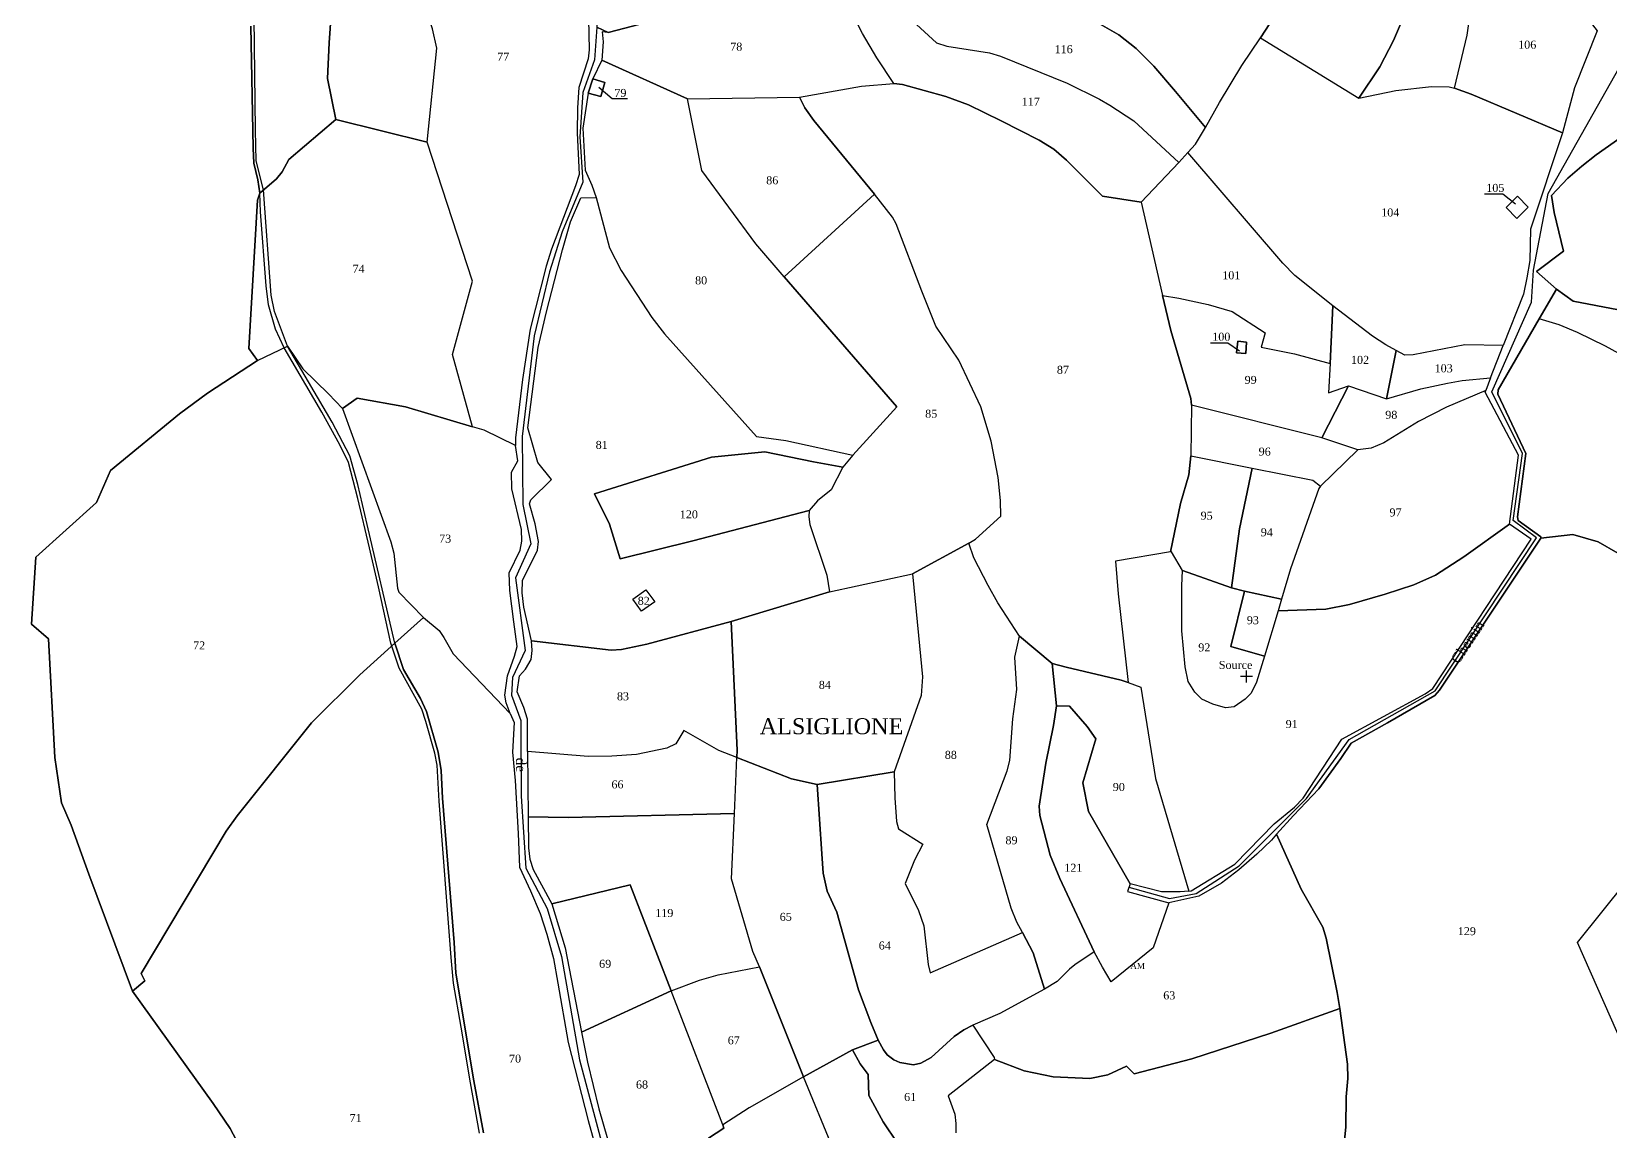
# Model space of a CAD drawing. Extents: x 1207496 to 1208273, y 6152107 to 6153235.
# Drawn here: x 1207537.8 to 1207932.4, y 6152380.4 to 6152655.5 of the extents above; entities that cross this region are included whole.
import ezdxf

# ---------------------------------------------------------------- set-up
doc = ezdxf.new("R2010")
doc.units = 0
doc.linetypes.add('CONTINU', pattern=[0])
doc.layers.get('0').update_dxf_attribs({"linetype": 'CONTINU'})
for name, color, linetype in [('1LIEUDIT', 7, 'CONTINU'), ('1PARCELLE', 7, 'CONTINU'), ('1SECTION', 7, 'CONTINU'), ('1SUBDSECT', 7, 'CONTINU'), ('1TROUPARCELLE', 7, 'CONTINU'), ('1ZONCOMM', 7, 'CONTINU'), ('3BATIDUR', 7, 'CONTINU'), ('3CALVAIRE', 7, 'CONTINU'), ('3CALVAIRETEX', 7, 'CONTINU'), ('3CHEMIN', 7, 'CONTINU'), ('3FLECHEPAR', 7, 'CONTINU'), ('3LIEUDITTEX', 7, 'CONTINU'), ('3PARCELLETEX', 7, 'CONTINU'), ('3ZONCOMMTEX', 7, 'CONTINU')]:
    doc.layers.add(name, color=color, linetype=linetype)
doc.styles.get("Standard").update_dxf_attribs({"font": 'Times New Roman'})

# ---------------------------------------------------------------- blocks, each defined once
blk = doc.blocks.new('DETATOPO')
for points in [[(-1.5, 0), (1.5, 0)], [(0, -1.5), (0, 1.5)]]:
    blk.add_lwpolyline(points)

msp = doc.modelspace()

# ---------------------------------------------------------------- linework, layer by layer
at = {"layer": '1LIEUDIT'}
for points in [[(1207695.97, 6152658.96), (1207681.93, 6152655.31), (1207679.02, 6152656.58)], [(1207592.6, 6152656.9), (1207593.13, 6152626.32), (1207593.33, 6152622.57), (1207594.35, 6152618.41), (1207594.78, 6152615.12), (1207594.23, 6152613.36), (1207592.07, 6152576.23), (1207594.19, 6152573.27), (1207581.75, 6152565.09), (1207574.72, 6152559.9), (1207557.49, 6152545.74), (1207554.01, 6152537.71), (1207538.8, 6152524.01), (1207537.75, 6152507.31), (1207542, 6152503.64), (1207543.58, 6152473.98), (1207545.21, 6152462.58), (1207547.65, 6152457.03), (1207552.1, 6152444.8), (1207562.96, 6152415.47), (1207583.14, 6152387.39), (1207587.41, 6152381.19), (1207598.78, 6152359.63)], [(1207937.07, 6152630.45), (1207928.92, 6152624.66), (1207925.27, 6152621.81), (1207921.79, 6152618.81), (1207917.74, 6152614.48), (1207918.41, 6152610.26), (1207920.73, 6152600.59), (1207914, 6152595.51), (1207918.97, 6152591.09), (1207914.6, 6152583.63), (1207904.41, 6152565.93), (1207904.29, 6152564.86), (1207911.32, 6152549.97), (1207909.19, 6152534.1), (1207909.42, 6152533.25), (1207915.02, 6152529.11), (1207915.08, 6152528.78), (1207901.04, 6152507.76), (1207889.71, 6152490.79), (1207888.52, 6152489.46), (1207876.68, 6152482.6), (1207867.66, 6152477.57), (1207865.06, 6152473.67), (1207859.52, 6152466.09), (1207853.25, 6152459.45), (1207848.94, 6152454.74), (1207855.14, 6152441.04), (1207860.53, 6152431.47), (1207861.36, 6152428.75), (1207864.12, 6152415.15), (1207864.8, 6152411.13), (1207866.68, 6152397.23), (1207866.82, 6152393.66), (1207866.39, 6152389.11), (1207866.27, 6152381.45), (1207865.82, 6152376.68)], [(1207865.82, 6152376.68), (1207866.27, 6152381.45), (1207866.39, 6152389.11), (1207866.82, 6152393.66), (1207866.68, 6152397.23), (1207864.8, 6152411.13), (1207864.12, 6152415.15), (1207861.36, 6152428.75), (1207860.53, 6152431.47), (1207855.14, 6152441.04), (1207848.94, 6152454.74), (1207853.25, 6152459.45), (1207859.52, 6152466.09), (1207865.06, 6152473.67), (1207867.66, 6152477.57), (1207876.68, 6152482.6), (1207888.52, 6152489.46), (1207889.71, 6152490.79), (1207901.04, 6152507.76), (1207915.08, 6152528.78), (1207915.02, 6152529.11), (1207909.42, 6152533.25), (1207909.19, 6152534.1), (1207911.32, 6152549.97), (1207904.29, 6152564.86), (1207904.41, 6152565.93), (1207914.6, 6152583.63), (1207918.97, 6152591.09), (1207914, 6152595.51), (1207920.73, 6152600.59), (1207918.41, 6152610.26), (1207917.74, 6152614.48), (1207921.79, 6152618.81), (1207925.27, 6152621.81), (1207928.92, 6152624.66), (1207937.07, 6152630.45)]]:
    msp.add_lwpolyline(points, dxfattribs=at)
at = {"layer": '1PARCELLE'}
for points in [[(1207613.79, 6152633.51), (1207636.63, 6152627.81), (1207639.06, 6152651.38), (1207638, 6152656.2), (1207634.92, 6152665.62), (1207631.67, 6152676.84), (1207630.88, 6152693.63), (1207629.63, 6152697.54), (1207628.83, 6152699.21), (1207626.7, 6152702.55), (1207625.18, 6152703.81), (1207618.78, 6152707.4), (1207614.15, 6152708.44), (1207615.02, 6152693.34), (1207615.2, 6152686.15), (1207613.3, 6152669.53), (1207612.12, 6152652.69), (1207611.74, 6152643.8), (1207613.79, 6152633.51)], [(1207849.34, 6152682.08), (1207858.84, 6152676.57), (1207848.46, 6152658.83), (1207847.33, 6152657.49), (1207845, 6152653.97), (1207869.59, 6152638.86), (1207874.83, 6152646.66), (1207878.24, 6152653.27), (1207882.78, 6152664.06), (1207886.28, 6152673.13), (1207887.71, 6152677.38), (1207887.89, 6152682.54), (1207887.03, 6152686.75), (1207885.65, 6152690.3), (1207883.38, 6152694.09), (1207880.19, 6152697.57), (1207876.72, 6152699.74), (1207874.15, 6152700.27), (1207867.46, 6152700.31), (1207859.96, 6152691.53), (1207849.34, 6152682.08)], [(1207847.33, 6152657.49), (1207845.3, 6152659.25), (1207840.34, 6152662.37), (1207835.5, 6152673.55), (1207833.52, 6152676.21), (1207825.17, 6152680.8), (1207814.32, 6152688.68), (1207813.14, 6152689.17), (1207805.14, 6152673.48), (1207799.21, 6152675.67), (1207792.69, 6152662.71), (1207804.85, 6152657.35), (1207809.55, 6152654.73), (1207813.85, 6152651.28), (1207818.32, 6152646.89), (1207823.73, 6152640.51), (1207831.21, 6152631.55), (1207834.72, 6152637.8), (1207840.34, 6152647.05), (1207845, 6152653.97), (1207847.33, 6152657.49)], [(1207680.34, 6152648.38), (1207701.76, 6152638.71), (1207729.73, 6152639.12), (1207745.25, 6152641.89), (1207753.31, 6152642.49), (1207749.03, 6152648.94), (1207745.45, 6152655.03), (1207741.82, 6152662.23), (1207737.54, 6152671.75), (1207726.29, 6152669.17), (1207717.91, 6152664.65), (1207695.97, 6152658.96), (1207681.93, 6152655.31), (1207680.42, 6152655.41), (1207680.66, 6152652.9), (1207680.34, 6152648.38)], [(1207920.5, 6152630.18), (1207897.67, 6152639.88), (1207893.45, 6152641.33), (1207896.62, 6152654.62), (1207898.38, 6152667.13), (1207916.69, 6152674.2), (1207918.81, 6152669.05), (1207929.12, 6152655.71), (1207923.48, 6152641.45), (1207920.5, 6152630.18)], [(1207878.92, 6152575.71), (1207876.34, 6152577.17), (1207872.99, 6152579.33), (1207863.08, 6152586.95), (1207853.54, 6152594.46), (1207850.56, 6152597.6), (1207826.82, 6152625.28), (1207828.74, 6152627.35), (1207831.21, 6152631.55), (1207834.72, 6152637.8), (1207840.34, 6152647.05), (1207845, 6152653.97), (1207869.59, 6152638.86), (1207878.79, 6152640.76), (1207887.74, 6152641.76), (1207892.16, 6152641.67), (1207893.45, 6152641.33), (1207897.67, 6152639.88), (1207920.5, 6152630.18), (1207912.45, 6152606.11), (1207912.28, 6152598.26), (1207911.56, 6152593.9), (1207910.7, 6152589.83), (1207905.67, 6152576.98), (1207896.02, 6152577.13), (1207883.11, 6152574.63), (1207881.03, 6152574.58), (1207878.92, 6152575.71)], [(1207678.1, 6152643.65), (1207681.08, 6152642.78), (1207680.07, 6152639.31), (1207676.93, 6152640.1), (1207675.59, 6152631.31), (1207676.14, 6152620.88), (1207677.81, 6152617.11), (1207678.89, 6152614.03), (1207682.2, 6152601.46), (1207685.14, 6152595.79), (1207692.81, 6152583.97), (1207695.99, 6152579.94), (1207718.98, 6152554.26), (1207726.29, 6152553.23), (1207743.04, 6152549.54), (1207754.09, 6152561.64), (1207725.89, 6152594.2), (1207718.82, 6152602.39), (1207705.31, 6152620.79), (1207701.76, 6152638.71), (1207680.34, 6152648.38), (1207678.1, 6152643.65)], [(1207678.1, 6152643.65), (1207681.08, 6152642.78), (1207680.07, 6152639.31), (1207676.93, 6152640.1), (1207678.1, 6152643.65)], [(1207725.89, 6152594.2), (1207718.82, 6152602.39), (1207705.31, 6152620.79), (1207701.76, 6152638.71), (1207729.73, 6152639.12), (1207731.07, 6152636.47), (1207733.33, 6152633.25), (1207748.48, 6152614.8), (1207725.89, 6152594.2)], [(1207822.5, 6152525.35), (1207808.73, 6152523.09), (1207809.37, 6152514.9), (1207811.9, 6152492.7), (1207810.13, 6152493.28), (1207796.37, 6152496.58), (1207792.91, 6152497.47), (1207784.69, 6152504.32), (1207779.33, 6152512.67), (1207776.87, 6152516.99), (1207773.32, 6152523.89), (1207772.03, 6152527.56), (1207773.73, 6152528.59), (1207780.09, 6152534.3), (1207779.96, 6152538.23), (1207779.43, 6152543.96), (1207777.61, 6152553.04), (1207775.02, 6152561.68), (1207769.55, 6152573.33), (1207763.83, 6152581.84), (1207760.31, 6152590.58), (1207753.93, 6152607.4), (1207752.97, 6152609.1), (1207748.48, 6152614.8), (1207733.33, 6152633.25), (1207731.07, 6152636.47), (1207729.73, 6152639.12), (1207745.25, 6152641.89), (1207753.31, 6152642.49), (1207755.44, 6152642.23), (1207766.33, 6152639.29), (1207771.98, 6152637.19), (1207780.16, 6152633.21), (1207789.6, 6152628.36), (1207793.27, 6152626.09), (1207796.47, 6152623.32), (1207805.47, 6152614.33), (1207815.15, 6152612.81), (1207820.51, 6152589.51), (1207822.55, 6152580.77), (1207827.55, 6152563.7), (1207827.71, 6152562.03), (1207827.53, 6152549.39), (1207827.08, 6152544.68), (1207824.95, 6152537.48), (1207822.5, 6152525.35)], [(1207615.52, 6152561.2), (1207619.13, 6152563.78), (1207631.19, 6152561.68), (1207648.01, 6152556.67), (1207642.97, 6152574.72), (1207648, 6152593.05), (1207636.63, 6152627.81), (1207613.79, 6152633.51), (1207602.07, 6152623.47), (1207600.42, 6152620.4), (1207598.96, 6152618.71), (1207594.78, 6152615.12), (1207594.23, 6152613.36), (1207592.07, 6152576.23), (1207594.19, 6152573.27), (1207601.76, 6152576.8), (1207605.55, 6152571.17), (1207612.02, 6152564.87), (1207615.52, 6152561.2)], [(1207863.08, 6152586.95), (1207853.54, 6152594.46), (1207850.56, 6152597.6), (1207826.82, 6152625.28), (1207824.52, 6152622.77), (1207815.15, 6152612.81), (1207820.51, 6152589.51), (1207824.56, 6152588.81), (1207831.85, 6152587.27), (1207837.91, 6152585.46), (1207846.18, 6152580.12), (1207845.12, 6152576.59), (1207853.44, 6152574.87), (1207862.4, 6152572.49), (1207863.08, 6152586.95)], [(1207662.69, 6152503.14), (1207660.79, 6152511.58), (1207660.42, 6152515.15), (1207660.51, 6152518.18), (1207664.22, 6152525.84), (1207664.44, 6152528), (1207663.67, 6152532.36), (1207662.22, 6152537.4), (1207662.53, 6152538.35), (1207667.74, 6152543.49), (1207664.31, 6152547.72), (1207661.85, 6152556.4), (1207664.39, 6152576.47), (1207666.44, 6152585.44), (1207670.48, 6152600.9), (1207672.48, 6152607.95), (1207675.07, 6152613.92), (1207678.89, 6152614.03), (1207682.2, 6152601.46), (1207685.14, 6152595.79), (1207692.81, 6152583.97), (1207695.99, 6152579.94), (1207718.98, 6152554.26), (1207726.29, 6152553.23), (1207743.04, 6152549.54), (1207740.55, 6152546.52), (1207733.22, 6152547.87), (1207721.04, 6152550.42), (1207707.71, 6152549.08), (1207678.45, 6152539.88), (1207682.23, 6152532.28), (1207684.87, 6152523.62), (1207703.09, 6152528.15), (1207732.17, 6152535.7), (1207732.04, 6152534.1), (1207732.33, 6152532.19), (1207736.58, 6152519.53), (1207737.2, 6152515.35), (1207712.65, 6152507.97), (1207691.55, 6152502.3), (1207685.22, 6152500.93), (1207682.61, 6152500.75), (1207662.69, 6152503.14)], [(1207725.89, 6152594.2), (1207754.09, 6152561.64), (1207743.04, 6152549.54), (1207740.55, 6152546.52), (1207737.61, 6152540.9), (1207734.24, 6152538.15), (1207732.17, 6152535.7), (1207732.04, 6152534.1), (1207732.33, 6152532.19), (1207736.58, 6152519.53), (1207737.2, 6152515.35), (1207757.98, 6152519.9), (1207772.03, 6152527.56), (1207773.73, 6152528.59), (1207780.09, 6152534.3), (1207779.96, 6152538.23), (1207779.43, 6152543.96), (1207777.61, 6152553.04), (1207775.02, 6152561.68), (1207769.55, 6152573.33), (1207763.83, 6152581.84), (1207760.31, 6152590.58), (1207753.93, 6152607.4), (1207752.97, 6152609.1), (1207748.48, 6152614.8), (1207725.89, 6152594.2)], [(1207909.08, 6152608.79), (1207906.42, 6152611.47), (1207909.19, 6152614.33), (1207911.85, 6152611.56), (1207909.08, 6152608.79)], [(1207827.71, 6152562.03), (1207827.55, 6152563.7), (1207822.55, 6152580.77), (1207820.51, 6152589.51), (1207824.56, 6152588.81), (1207831.85, 6152587.27), (1207837.91, 6152585.46), (1207846.18, 6152580.12), (1207845.12, 6152576.59), (1207853.44, 6152574.87), (1207862.4, 6152572.49), (1207861.98, 6152565.19), (1207866.97, 6152566.88), (1207860.29, 6152553.88), (1207827.71, 6152562.03)], [(1207975.15, 6152559.88), (1207975.15, 6152558.17), (1207976.03, 6152547.83), (1207957.69, 6152561.08), (1207940.34, 6152571.79), (1207931.21, 6152576.8), (1207924.23, 6152580.21), (1207919.64, 6152582.12), (1207914.6, 6152583.63), (1207918.97, 6152591.09), (1207923.12, 6152588.04), (1207934.46, 6152585.87), (1207937.8, 6152584.83), (1207943.59, 6152582.22), (1207946.45, 6152580.7), (1207951.54, 6152577.59), (1207956.88, 6152573.93), (1207966.9, 6152566.5), (1207975.15, 6152559.88)], [(1207878.92, 6152575.71), (1207876.34, 6152577.17), (1207872.99, 6152579.33), (1207863.08, 6152586.95), (1207862.4, 6152572.49), (1207861.98, 6152565.19), (1207866.97, 6152566.88), (1207876.5, 6152563.67), (1207878.92, 6152575.71)], [(1207615.52, 6152561.2), (1207627.57, 6152527.9), (1207628.34, 6152525.05), (1207629.21, 6152516.3), (1207629.6, 6152515.27), (1207635.69, 6152508.95), (1207628.54, 6152502.55), (1207619.84, 6152494.64), (1207607.69, 6152482.59), (1207589.12, 6152459.34), (1207586.43, 6152455.53), (1207565.11, 6152419.96), (1207566.06, 6152418.05), (1207562.96, 6152415.47), (1207552.1, 6152444.8), (1207547.65, 6152457.03), (1207545.21, 6152462.58), (1207543.58, 6152473.98), (1207542, 6152503.64), (1207537.75, 6152507.31), (1207538.8, 6152524.01), (1207554.01, 6152537.71), (1207557.49, 6152545.74), (1207574.72, 6152559.9), (1207581.75, 6152565.09), (1207594.19, 6152573.27), (1207601.76, 6152576.8), (1207605.55, 6152571.17), (1207612.02, 6152564.87), (1207615.52, 6152561.2)], [(1207838.98, 6152575.17), (1207839.28, 6152578.04), (1207841.51, 6152577.82), (1207841.3, 6152574.98), (1207838.98, 6152575.17)], [(1207905.67, 6152576.98), (1207896.02, 6152577.13), (1207883.11, 6152574.63), (1207881.03, 6152574.58), (1207878.92, 6152575.71), (1207876.5, 6152563.67), (1207885.08, 6152566.12), (1207891.73, 6152567.6), (1207895.41, 6152568.25), (1207902.51, 6152568.93), (1207905.67, 6152576.98)], [(1207860.29, 6152553.88), (1207866.97, 6152566.88), (1207876.5, 6152563.67), (1207885.08, 6152566.12), (1207891.73, 6152567.6), (1207895.41, 6152568.25), (1207902.51, 6152568.93), (1207901.27, 6152565.72), (1207891.44, 6152561.59), (1207884.47, 6152558), (1207875.82, 6152552.61), (1207872.6, 6152551.34), (1207869.29, 6152550.91), (1207860.29, 6152553.88)], [(1207849.35, 6152510.63), (1207861.3, 6152511.06), (1207867.18, 6152512.18), (1207876.17, 6152514.8), (1207883.33, 6152517.15), (1207888.7, 6152519.55), (1207895.82, 6152524.12), (1207907.26, 6152532.34), (1207909.47, 6152549.59), (1207901.13, 6152565.35), (1207901.27, 6152565.72), (1207891.44, 6152561.59), (1207884.47, 6152558), (1207875.82, 6152552.61), (1207872.6, 6152551.34), (1207869.29, 6152550.91), (1207859.97, 6152541.78), (1207859.52, 6152541.21), (1207852.47, 6152521.13), (1207850.26, 6152513.54), (1207849.35, 6152510.63)], [(1207615.52, 6152561.2), (1207627.57, 6152527.9), (1207628.34, 6152525.05), (1207629.21, 6152516.3), (1207629.6, 6152515.27), (1207635.69, 6152508.95), (1207639.64, 6152505.68), (1207640.82, 6152503.93), (1207643.17, 6152499.85), (1207657.41, 6152484.98), (1207656.4, 6152487.64), (1207656.09, 6152489.55), (1207656.76, 6152494.39), (1207658.51, 6152499.32), (1207659.14, 6152501.69), (1207658.33, 6152507.86), (1207657.3, 6152515.75), (1207657.18, 6152520.14), (1207659.86, 6152525.77), (1207660.28, 6152528.06), (1207660.26, 6152530.93), (1207657.82, 6152541.17), (1207657.75, 6152545.3), (1207659.29, 6152548.16), (1207658.69, 6152551.94), (1207650.93, 6152555.8), (1207648.01, 6152556.67), (1207631.19, 6152561.68), (1207619.13, 6152563.78), (1207615.52, 6152561.2)], [(1207860.29, 6152553.88), (1207827.71, 6152562.03), (1207827.53, 6152549.39), (1207842.93, 6152546.29), (1207858.05, 6152543.28), (1207859.97, 6152541.78), (1207869.29, 6152550.91), (1207860.29, 6152553.88)], [(1207732.17, 6152535.7), (1207703.09, 6152528.15), (1207684.87, 6152523.62), (1207682.23, 6152532.28), (1207678.45, 6152539.88), (1207707.71, 6152549.08), (1207721.04, 6152550.42), (1207733.22, 6152547.87), (1207740.55, 6152546.52), (1207737.61, 6152540.9), (1207734.24, 6152538.15), (1207732.17, 6152535.7)], [(1207825.51, 6152520.74), (1207822.74, 6152525.38), (1207822.5, 6152525.35), (1207824.95, 6152537.48), (1207827.08, 6152544.68), (1207827.53, 6152549.39), (1207842.93, 6152546.29), (1207839.71, 6152531.12), (1207837.72, 6152516.35), (1207825.51, 6152520.74)], [(1207859.97, 6152541.78), (1207859.52, 6152541.21), (1207852.47, 6152521.13), (1207850.26, 6152513.54), (1207841, 6152515.51), (1207837.72, 6152516.35), (1207839.71, 6152531.12), (1207842.93, 6152546.29), (1207858.05, 6152543.28), (1207859.97, 6152541.78)], [(1207849.35, 6152510.63), (1207845.99, 6152499.25), (1207843.98, 6152492.76), (1207842.64, 6152490.05), (1207841.15, 6152488.55), (1207838.43, 6152486.59), (1207836.26, 6152486.38), (1207833.02, 6152487.31), (1207830.29, 6152488.52), (1207828.57, 6152490.25), (1207826.91, 6152492.99), (1207826.15, 6152496.64), (1207825.31, 6152505.63), (1207825.27, 6152516.87), (1207825.51, 6152520.74), (1207822.74, 6152525.38), (1207822.5, 6152525.35), (1207808.73, 6152523.09), (1207809.37, 6152514.9), (1207811.9, 6152492.7), (1207815.04, 6152491.5), (1207818.73, 6152468.71), (1207827.08, 6152440.48), (1207827.61, 6152440.61), (1207838.55, 6152447.27), (1207848.37, 6152457.32), (1207853.51, 6152461.56), (1207855.67, 6152463.8), (1207865.31, 6152478.52), (1207886.1, 6152489.89), (1207888.05, 6152491.2), (1207912.67, 6152528.58), (1207907.26, 6152532.34), (1207895.82, 6152524.12), (1207888.7, 6152519.55), (1207883.33, 6152517.15), (1207876.17, 6152514.8), (1207867.18, 6152512.18), (1207861.3, 6152511.06), (1207849.35, 6152510.63)], [(1207784.69, 6152504.32), (1207779.33, 6152512.67), (1207776.87, 6152516.99), (1207773.32, 6152523.89), (1207772.03, 6152527.56), (1207757.98, 6152519.9), (1207759.48, 6152504.49), (1207760.46, 6152494.09), (1207760.17, 6152489.47), (1207753.36, 6152470.39), (1207753.58, 6152463.88), (1207753.98, 6152457.96), (1207754.47, 6152456.1), (1207760.53, 6152452.28), (1207758.48, 6152448.25), (1207756.13, 6152442.4), (1207759.44, 6152435.64), (1207760.79, 6152431.81), (1207761.85, 6152422.18), (1207762.4, 6152420.07), (1207785.45, 6152430.14), (1207784.08, 6152432.77), (1207782.65, 6152436.28), (1207776.55, 6152457.18), (1207781.63, 6152470.58), (1207782.29, 6152473.23), (1207783.05, 6152483.59), (1207784.04, 6152490.93), (1207783.53, 6152499.07), (1207784.69, 6152504.32)], [(1207845.99, 6152499.25), (1207843.98, 6152492.76), (1207842.64, 6152490.05), (1207841.15, 6152488.55), (1207838.43, 6152486.59), (1207836.26, 6152486.38), (1207833.02, 6152487.31), (1207830.29, 6152488.52), (1207828.57, 6152490.25), (1207826.91, 6152492.99), (1207826.15, 6152496.64), (1207825.31, 6152505.63), (1207825.27, 6152516.87), (1207825.51, 6152520.74), (1207837.72, 6152516.35), (1207841, 6152515.51), (1207837.58, 6152501.7), (1207845.99, 6152499.25)], [(1207712.65, 6152507.97), (1207737.2, 6152515.35), (1207757.98, 6152519.9), (1207759.48, 6152504.49), (1207760.46, 6152494.09), (1207760.17, 6152489.47), (1207753.36, 6152470.39), (1207734.14, 6152467.17), (1207727.73, 6152468.62), (1207714.08, 6152473.92), (1207714.15, 6152475.76), (1207712.65, 6152507.97)], [(1207690.24, 6152510.55), (1207688.02, 6152513.52), (1207691.3, 6152515.9), (1207693.55, 6152512.87), (1207690.24, 6152510.55)], [(1207849.35, 6152510.63), (1207845.99, 6152499.25), (1207837.58, 6152501.7), (1207841, 6152515.51), (1207850.26, 6152513.54), (1207849.35, 6152510.63)], [(1207662.69, 6152503.14), (1207682.61, 6152500.75), (1207685.22, 6152500.93), (1207691.55, 6152502.3), (1207712.65, 6152507.97), (1207714.15, 6152475.76), (1207714.08, 6152473.92), (1207709.52, 6152475.7), (1207700.84, 6152480.67), (1207698.8, 6152477.4), (1207696.59, 6152476.31), (1207688.94, 6152474.73), (1207682.82, 6152474.25), (1207676.93, 6152474.17), (1207661.7, 6152475.48), (1207661.74, 6152483.56), (1207660.83, 6152486.42), (1207659.14, 6152490.41), (1207659.74, 6152494.4), (1207661.19, 6152496.05), (1207662.62, 6152498.43), (1207662.88, 6152500.71), (1207662.69, 6152503.14)], [(1207803.43, 6152425.31), (1207798.56, 6152422.07), (1207797.21, 6152421.02), (1207794.17, 6152417.95), (1207790.98, 6152415.98), (1207788.1, 6152425.1), (1207785.45, 6152430.14), (1207784.08, 6152432.77), (1207782.65, 6152436.28), (1207776.55, 6152457.18), (1207781.63, 6152470.58), (1207782.29, 6152473.23), (1207783.05, 6152483.59), (1207784.04, 6152490.93), (1207783.53, 6152499.07), (1207784.69, 6152504.32), (1207792.91, 6152497.47), (1207793.96, 6152486.9), (1207793.26, 6152481.91), (1207791.3, 6152472.51), (1207789.67, 6152461.78), (1207789.81, 6152459.46), (1207792.36, 6152449.52), (1207794.81, 6152443.69), (1207803.43, 6152425.31)], [(1207811.9, 6152492.7), (1207815.04, 6152491.5), (1207818.73, 6152468.71), (1207827.08, 6152440.48), (1207824.93, 6152440.32), (1207820.26, 6152440.33), (1207812.36, 6152442.39), (1207801.99, 6152460.48), (1207800.56, 6152467.59), (1207803.81, 6152478.58), (1207801.67, 6152481.71), (1207797.19, 6152486.81), (1207793.96, 6152486.9), (1207792.91, 6152497.47), (1207796.37, 6152496.58), (1207810.13, 6152493.28), (1207811.9, 6152492.7)], [(1207822.06, 6152437.57), (1207818.15, 6152426.36), (1207807.65, 6152417.85), (1207805.45, 6152421.47), (1207803.43, 6152425.31), (1207794.81, 6152443.69), (1207792.36, 6152449.52), (1207789.81, 6152459.46), (1207789.67, 6152461.78), (1207791.3, 6152472.51), (1207793.26, 6152481.91), (1207793.96, 6152486.9), (1207797.19, 6152486.81), (1207801.67, 6152481.71), (1207803.81, 6152478.58), (1207800.56, 6152467.59), (1207801.99, 6152460.48), (1207812.36, 6152442.39), (1207811.71, 6152440.46), (1207822.06, 6152437.57)], [(1207989.23, 6152392.52), (1207970.09, 6152377.78), (1207952.48, 6152363.73), (1207924.21, 6152427.65), (1207972.53, 6152487.94), (1207974.3, 6152473.86), (1207976, 6152462.99), (1207979.2, 6152447.29), (1207989.23, 6152392.52)], [(1207714.08, 6152473.92), (1207709.52, 6152475.7), (1207700.84, 6152480.67), (1207698.8, 6152477.4), (1207696.59, 6152476.31), (1207688.94, 6152474.73), (1207682.82, 6152474.25), (1207676.93, 6152474.17), (1207661.7, 6152475.48), (1207661.9, 6152459.08), (1207671.89, 6152458.93), (1207713.46, 6152459.96), (1207714.08, 6152473.92)], [(1207714.08, 6152473.92), (1207727.73, 6152468.62), (1207734.14, 6152467.17), (1207735.27, 6152449.84), (1207735.65, 6152445.01), (1207736.61, 6152440.53), (1207739.04, 6152435.29), (1207744.51, 6152415.87), (1207747.52, 6152407.68), (1207749.36, 6152403.23), (1207742.98, 6152400.87), (1207730.76, 6152394.04), (1207719.76, 6152421.63), (1207718.1, 6152425.46), (1207712.74, 6152443.58), (1207713.46, 6152459.96), (1207714.08, 6152473.92)], [(1207790.98, 6152415.98), (1207779.84, 6152409.94), (1207773.08, 6152406.98), (1207770.8, 6152405.87), (1207768.43, 6152404.16), (1207762.64, 6152398.9), (1207760.04, 6152397.53), (1207758.2, 6152397.12), (1207754.78, 6152397.66), (1207753.29, 6152398.3), (1207751.64, 6152399.54), (1207750.69, 6152400.79), (1207749.36, 6152403.23), (1207747.52, 6152407.68), (1207744.51, 6152415.87), (1207739.04, 6152435.29), (1207736.61, 6152440.53), (1207735.65, 6152445.01), (1207735.27, 6152449.84), (1207734.14, 6152467.17), (1207753.36, 6152470.39), (1207753.58, 6152463.88), (1207753.98, 6152457.96), (1207754.47, 6152456.1), (1207760.53, 6152452.28), (1207758.48, 6152448.25), (1207756.13, 6152442.4), (1207759.44, 6152435.64), (1207760.79, 6152431.81), (1207761.85, 6152422.18), (1207762.4, 6152420.07), (1207785.45, 6152430.14), (1207788.1, 6152425.1), (1207790.98, 6152415.98)], [(1207713.46, 6152459.96), (1207671.89, 6152458.93), (1207661.9, 6152459.08), (1207661.96, 6152451.37), (1207662.33, 6152448.55), (1207663.15, 6152445.95), (1207667.77, 6152437.32), (1207687.39, 6152442.07), (1207697.61, 6152415.56), (1207704.71, 6152418.25), (1207709.39, 6152419.57), (1207719.76, 6152421.63), (1207718.1, 6152425.46), (1207712.74, 6152443.58), (1207713.46, 6152459.96)], [(1207848.94, 6152454.74), (1207847.7, 6152453.25), (1207844.05, 6152449.76), (1207839.58, 6152445.83), (1207835.24, 6152442.5), (1207829.52, 6152439.24), (1207822.06, 6152437.57), (1207818.15, 6152426.36), (1207807.65, 6152417.85), (1207805.45, 6152421.47), (1207803.43, 6152425.31), (1207798.56, 6152422.07), (1207797.21, 6152421.02), (1207794.17, 6152417.95), (1207790.98, 6152415.98), (1207779.84, 6152409.94), (1207773.08, 6152406.98), (1207778.43, 6152398.93), (1207778.48, 6152398.44), (1207785.89, 6152395.58), (1207793.14, 6152394.04), (1207802.32, 6152393.66), (1207806.81, 6152394.54), (1207811.45, 6152396.72), (1207813.41, 6152394.79), (1207827.83, 6152398.58), (1207847.58, 6152404.98), (1207864.8, 6152411.13), (1207864.12, 6152415.15), (1207861.36, 6152428.75), (1207860.53, 6152431.47), (1207855.14, 6152441.04), (1207848.94, 6152454.74)], [(1207697.61, 6152415.56), (1207687.39, 6152442.07), (1207667.77, 6152437.32), (1207671.17, 6152426.38), (1207675.19, 6152405.29), (1207697.61, 6152415.56)], [(1207730.76, 6152394.04), (1207717.14, 6152386.31), (1207710.52, 6152382.07), (1207697.61, 6152415.56), (1207704.71, 6152418.25), (1207709.39, 6152419.57), (1207719.76, 6152421.63), (1207730.76, 6152394.04)], [(1207710.52, 6152382.07), (1207697.61, 6152415.56), (1207675.19, 6152405.29), (1207676.71, 6152397.71), (1207679.55, 6152386.11), (1207685.15, 6152366.73), (1207691.28, 6152368.76), (1207690.96, 6152369.79), (1207706.96, 6152378.77), (1207710.82, 6152381.24), (1207710.52, 6152382.07)], [(1207730.76, 6152394.04), (1207742.98, 6152400.87), (1207744.92, 6152397.3), (1207746.86, 6152394.7), (1207747.05, 6152389.38), (1207750.63, 6152382.86), (1207754.22, 6152377.51), (1207758.06, 6152371.23), (1207759.96, 6152367.48), (1207765.02, 6152356.53), (1207771.15, 6152362.55), (1207784.57, 6152360.07), (1207789.84, 6152347.78), (1207777.16, 6152340.04), (1207775.25, 6152339.93), (1207759.66, 6152340.81), (1207757.95, 6152341.54), (1207752.84, 6152344.41), (1207751.86, 6152345.65), (1207745.56, 6152358.04), (1207730.76, 6152394.04)]]:
    msp.add_lwpolyline(points, close=True, dxfattribs=at)
for points in [[(1207592.6, 6152656.9), (1207593.13, 6152626.32), (1207593.33, 6152622.57), (1207594.35, 6152618.41), (1207594.78, 6152615.12), (1207594.78, 6152615.12), (1207598.96, 6152618.71), (1207600.42, 6152620.4), (1207602.07, 6152623.47), (1207613.79, 6152633.51), (1207611.74, 6152643.8), (1207612.12, 6152652.69), (1207613.3, 6152669.53)], [(1207676.8, 6152666.49), (1207677.11, 6152650.94), (1207676.86, 6152648.7), (1207674.57, 6152641.49), (1207674.22, 6152636.4), (1207674.17, 6152630.17), (1207674.63, 6152619.73), (1207673.74, 6152616.89), (1207667.74, 6152601.12), (1207666.4, 6152596.84), (1207662.39, 6152581.11), (1207660.45, 6152568.45), (1207658.73, 6152553.91), (1207658.69, 6152551.94), (1207658.69, 6152551.94), (1207650.93, 6152555.8), (1207648.01, 6152556.67), (1207642.97, 6152574.72), (1207648, 6152593.05), (1207636.63, 6152627.81), (1207639.06, 6152651.38), (1207638, 6152656.2)], [(1207882.78, 6152664.06), (1207878.24, 6152653.27), (1207874.83, 6152646.66), (1207869.59, 6152638.86), (1207878.79, 6152640.76), (1207887.74, 6152641.76), (1207892.16, 6152641.67), (1207893.45, 6152641.33), (1207896.62, 6152654.62), (1207898.38, 6152667.13)], [(1207752.87, 6152662.86), (1207763.96, 6152652.65), (1207766.58, 6152651.87), (1207777.19, 6152650.19), (1207779.95, 6152649.34), (1207796.62, 6152642.57), (1207804.72, 6152638.63), (1207807.32, 6152637.11), (1207813.31, 6152633.17), (1207824.52, 6152622.77), (1207815.15, 6152612.81), (1207805.47, 6152614.33), (1207796.47, 6152623.32), (1207793.27, 6152626.09), (1207789.6, 6152628.36), (1207780.16, 6152633.21), (1207771.98, 6152637.19), (1207766.33, 6152639.29), (1207755.44, 6152642.23), (1207753.31, 6152642.49), (1207753.31, 6152642.49), (1207749.03, 6152648.94), (1207745.45, 6152655.03), (1207741.82, 6152662.23)], [(1207752.87, 6152662.86), (1207763.96, 6152652.65), (1207766.58, 6152651.87), (1207777.19, 6152650.19), (1207779.95, 6152649.34), (1207796.62, 6152642.57), (1207804.72, 6152638.63), (1207807.32, 6152637.11), (1207813.31, 6152633.17), (1207824.52, 6152622.77), (1207826.82, 6152625.28), (1207826.82, 6152625.28), (1207828.74, 6152627.35), (1207831.21, 6152631.55), (1207823.73, 6152640.51), (1207818.32, 6152646.89), (1207813.85, 6152651.28), (1207809.55, 6152654.73), (1207804.85, 6152657.35)], [(1207934.46, 6152585.87), (1207923.12, 6152588.04), (1207918.97, 6152591.09), (1207914, 6152595.51), (1207920.73, 6152600.59), (1207918.41, 6152610.26), (1207917.74, 6152614.48), (1207921.79, 6152618.81), (1207925.27, 6152621.81), (1207928.92, 6152624.66), (1207937.07, 6152630.45)], [(1207940.34, 6152571.79), (1207931.21, 6152576.8), (1207924.23, 6152580.21), (1207919.64, 6152582.12), (1207914.6, 6152583.63), (1207904.41, 6152565.93), (1207904.29, 6152564.86), (1207911.32, 6152549.97), (1207909.19, 6152534.1), (1207909.42, 6152533.25), (1207915.02, 6152529.11), (1207915.08, 6152528.78), (1207923.09, 6152529.73), (1207929.37, 6152527.91), (1207949.04, 6152516.54)], [(1207949.04, 6152516.54), (1207929.37, 6152527.91), (1207923.09, 6152529.73), (1207915.08, 6152528.78), (1207901.04, 6152507.76), (1207889.71, 6152490.79), (1207888.52, 6152489.46), (1207876.68, 6152482.6), (1207867.66, 6152477.57), (1207865.06, 6152473.67), (1207859.52, 6152466.09), (1207853.25, 6152459.45), (1207848.94, 6152454.74), (1207855.14, 6152441.04), (1207860.53, 6152431.47), (1207861.36, 6152428.75), (1207864.12, 6152415.15), (1207864.8, 6152411.13), (1207866.68, 6152397.23), (1207866.82, 6152393.66), (1207866.39, 6152389.11), (1207866.27, 6152381.45), (1207865.82, 6152376.68)], [(1207650.69, 6152380.08), (1207648.29, 6152393.08), (1207643.79, 6152419.98), (1207643.39, 6152427.7), (1207640.47, 6152463.75), (1207640.15, 6152470.68), (1207639.39, 6152475.28), (1207636.51, 6152485.46), (1207634.97, 6152488.67), (1207630.71, 6152495.97), (1207628.54, 6152502.55), (1207635.69, 6152508.95), (1207639.64, 6152505.68), (1207640.82, 6152503.93), (1207643.17, 6152499.85), (1207657.41, 6152484.98), (1207658.36, 6152482.71), (1207657.94, 6152475.25), (1207658.67, 6152468.21), (1207659.36, 6152454.94), (1207659.7, 6152446.5), (1207662.49, 6152440.61), (1207664.9, 6152434.92), (1207666.53, 6152429.73), (1207668.21, 6152423.64), (1207669.28, 6152417.54), (1207671.87, 6152402.65), (1207676.88, 6152383.12), (1207682.12, 6152364.19)], [(1207598.78, 6152359.63), (1207587.41, 6152381.19), (1207583.14, 6152387.39), (1207562.96, 6152415.47), (1207566.06, 6152418.05), (1207565.11, 6152419.96), (1207586.43, 6152455.53), (1207589.12, 6152459.34), (1207607.69, 6152482.59), (1207619.84, 6152494.64), (1207628.54, 6152502.55), (1207630.71, 6152495.97), (1207634.97, 6152488.67), (1207636.51, 6152485.46), (1207639.39, 6152475.28), (1207640.15, 6152470.68), (1207640.47, 6152463.75), (1207643.39, 6152427.7), (1207643.79, 6152419.98), (1207648.29, 6152393.08), (1207650.69, 6152380.08)], [(1207952.48, 6152363.73), (1207924.21, 6152427.65), (1207972.53, 6152487.94)], [(1207865.82, 6152376.68), (1207866.27, 6152381.45), (1207866.39, 6152389.11), (1207866.82, 6152393.66), (1207866.68, 6152397.23), (1207864.8, 6152411.13), (1207847.58, 6152404.98), (1207827.83, 6152398.58), (1207813.41, 6152394.79), (1207811.45, 6152396.72), (1207806.81, 6152394.54), (1207802.32, 6152393.66), (1207793.14, 6152394.04), (1207785.89, 6152395.58), (1207778.48, 6152398.44), (1207766.86, 6152389.33), (1207768.52, 6152384.73), (1207768.81, 6152382.41), (1207768.8, 6152380.08)], [(1207754.22, 6152377.51), (1207750.63, 6152382.86), (1207747.05, 6152389.38), (1207746.86, 6152394.7), (1207744.92, 6152397.3), (1207742.98, 6152400.87), (1207749.36, 6152403.23), (1207750.69, 6152400.79), (1207751.64, 6152399.54), (1207753.29, 6152398.3), (1207754.78, 6152397.66), (1207758.2, 6152397.12), (1207760.04, 6152397.53), (1207762.64, 6152398.9), (1207768.43, 6152404.16), (1207770.8, 6152405.87), (1207773.08, 6152406.98), (1207773.08, 6152406.98), (1207778.43, 6152398.93), (1207778.48, 6152398.44), (1207766.86, 6152389.33), (1207768.52, 6152384.73), (1207768.81, 6152382.41), (1207768.8, 6152380.08)], [(1207745.56, 6152358.04), (1207730.76, 6152394.04), (1207730.76, 6152394.04), (1207717.14, 6152386.31), (1207710.52, 6152382.07), (1207710.82, 6152381.24), (1207706.96, 6152378.77)]]:
    msp.add_lwpolyline(points, dxfattribs=at)
at = {"layer": '1SECTION'}
for points in [[(1207679.02, 6152656.58), (1207681.93, 6152655.31), (1207695.97, 6152658.96)], [(1207598.78, 6152359.63), (1207587.41, 6152381.19), (1207583.14, 6152387.39), (1207562.96, 6152415.47), (1207552.1, 6152444.8), (1207547.65, 6152457.03), (1207545.21, 6152462.58), (1207543.58, 6152473.98), (1207542, 6152503.64), (1207537.75, 6152507.31), (1207538.8, 6152524.01), (1207554.01, 6152537.71), (1207557.49, 6152545.74), (1207574.72, 6152559.9), (1207581.75, 6152565.09), (1207594.19, 6152573.27), (1207592.07, 6152576.23), (1207594.23, 6152613.36), (1207594.78, 6152615.12), (1207594.35, 6152618.41), (1207593.33, 6152622.57), (1207593.13, 6152626.32), (1207592.6, 6152656.9)]]:
    msp.add_lwpolyline(points, dxfattribs=at)
at = {"layer": '1SUBDSECT'}
for points in [[(1207679.02, 6152656.58), (1207681.93, 6152655.31), (1207695.97, 6152658.96)], [(1207598.78, 6152359.63), (1207587.41, 6152381.19), (1207583.14, 6152387.39), (1207562.96, 6152415.47), (1207552.1, 6152444.8), (1207547.65, 6152457.03), (1207545.21, 6152462.58), (1207543.58, 6152473.98), (1207542, 6152503.64), (1207537.75, 6152507.31), (1207538.8, 6152524.01), (1207554.01, 6152537.71), (1207557.49, 6152545.74), (1207574.72, 6152559.9), (1207581.75, 6152565.09), (1207594.19, 6152573.27), (1207592.07, 6152576.23), (1207594.23, 6152613.36), (1207594.78, 6152615.12), (1207594.35, 6152618.41), (1207593.33, 6152622.57), (1207593.13, 6152626.32), (1207592.6, 6152656.9)]]:
    msp.add_lwpolyline(points, dxfattribs=at)
at = {"layer": '1TROUPARCELLE'}
for points in [[(1207906.42, 6152611.47), (1207909.19, 6152614.33), (1207911.85, 6152611.56), (1207909.08, 6152608.79), (1207906.42, 6152611.47)], [(1207838.98, 6152575.17), (1207839.28, 6152578.04), (1207841.51, 6152577.82), (1207841.3, 6152574.98), (1207838.98, 6152575.17)], [(1207688.02, 6152513.52), (1207691.3, 6152515.9), (1207693.55, 6152512.87), (1207690.24, 6152510.55), (1207688.02, 6152513.52)]]:
    msp.add_lwpolyline(points, close=True, dxfattribs=at)
at = {"layer": '1ZONCOMM'}
for points in [[(1207612.66, 6152740.54), (1207617.01, 6152734.85), (1207625.57, 6152728.35), (1207637.07, 6152716.83), (1207662.89, 6152686.53), (1207674.28, 6152670.92), (1207678.57, 6152666.68), (1207679.02, 6152656.58), (1207678.5, 6152648.42)], [(1207612.66, 6152740.54), (1207617.01, 6152734.85), (1207625.57, 6152728.35), (1207637.07, 6152716.83), (1207662.89, 6152686.53), (1207674.28, 6152670.92), (1207678.57, 6152666.68), (1207679.02, 6152656.58), (1207678.5, 6152648.42)], [(1207812.06, 6152441.48), (1207822.23, 6152438.69), (1207828.86, 6152439.95), (1207839.61, 6152446.84), (1207856.44, 6152463.72), (1207867.1, 6152478.42), (1207888.62, 6152490.58), (1207913.97, 6152528.85), (1207908.11, 6152533.24), (1207910.44, 6152549.99), (1207902.77, 6152565.39), (1207912.68, 6152587.87), (1207913.26, 6152595.85), (1207916.87, 6152614.97), (1207937.53, 6152651.62)], [(1207678.5, 6152648.42), (1207675.54, 6152640.28), (1207674.85, 6152629.14), (1207675.59, 6152617.87), (1207670.4, 6152605.46), (1207667.26, 6152595.38), (1207663.42, 6152579.38), (1207660.39, 6152554.26), (1207660.53, 6152537.19), (1207662.56, 6152527.37), (1207658.72, 6152518.85), (1207661.18, 6152500.71), (1207658, 6152493.96), (1207657.69, 6152489.5), (1207660.07, 6152483.18), (1207660.12, 6152464.25), (1207661.3, 6152446.23), (1207666.65, 6152436.18), (1207670.21, 6152424.16), (1207674.73, 6152398.37), (1207681.44, 6152373.07)], [(1207678.5, 6152648.42), (1207675.54, 6152640.28), (1207674.85, 6152629.14), (1207675.59, 6152617.87), (1207670.4, 6152605.46), (1207667.26, 6152595.38), (1207663.42, 6152579.38), (1207660.39, 6152554.26), (1207660.53, 6152537.19), (1207662.56, 6152527.37), (1207658.72, 6152518.85), (1207661.18, 6152500.71), (1207658, 6152493.96), (1207657.69, 6152489.5), (1207660.07, 6152483.18), (1207660.12, 6152464.25), (1207661.3, 6152446.23), (1207666.65, 6152436.18), (1207670.21, 6152424.16), (1207674.73, 6152398.37), (1207681.44, 6152373.07)]]:
    msp.add_lwpolyline(points, dxfattribs=at)
at = {"layer": '3BATIDUR'}
for points in [[(1207678.1, 6152643.65), (1207676.93, 6152640.1), (1207680.07, 6152639.31), (1207681.08, 6152642.78), (1207678.1, 6152643.65)], [(1207906.42, 6152611.47), (1207909.19, 6152614.33), (1207911.85, 6152611.56), (1207909.08, 6152608.79), (1207906.42, 6152611.47)], [(1207839.28, 6152578.04), (1207838.98, 6152575.17), (1207841.3, 6152574.98), (1207841.51, 6152577.82), (1207839.28, 6152578.04)], [(1207688.02, 6152513.52), (1207691.3, 6152515.9), (1207693.55, 6152512.87), (1207690.24, 6152510.55), (1207688.02, 6152513.52)]]:
    msp.add_lwpolyline(points, close=True, dxfattribs=at)
at = {"layer": '3CHEMIN'}
for points in [[(1207628.54, 6152502.55), (1207621.65, 6152532.23), (1207619.32, 6152542.24), (1207617.32, 6152549.39), (1207612.93, 6152557.79), (1207606.94, 6152567.91), (1207601.76, 6152576.8), (1207598.45, 6152585.49), (1207597.61, 6152589.57), (1207595.69, 6152615.9), (1207593.88, 6152623.18), (1207593.69, 6152630.83), (1207593.23, 6152673.22), (1207594.06, 6152719.17), (1207595.14, 6152756.8), (1207595.44, 6152764.8), (1207596.67, 6152773.98)], [(1207649.7, 6152379.98), (1207647.5, 6152392.57), (1207645.17, 6152406.51), (1207643.24, 6152417.47), (1207642.65, 6152423.95), (1207639.66, 6152463.01), (1207639.12, 6152472), (1207638.6, 6152475.06), (1207636.32, 6152482.96), (1207635.35, 6152486.07), (1207629.66, 6152496.25), (1207627.59, 6152502.52), (1207624.47, 6152516.62), (1207622.2, 6152526.37), (1207619.31, 6152538.73), (1207617.01, 6152547.75), (1207614.78, 6152552.17), (1207610.35, 6152560.34), (1207600.89, 6152576.39), (1207598.75, 6152581.09), (1207596.99, 6152587.16), (1207596.39, 6152591.93), (1207594.98, 6152610.42), (1207594.78, 6152615.12)]]:
    msp.add_lwpolyline(points, dxfattribs=at)
at = {"layer": '3FLECHEPAR'}
for points in [[(1207686.76, 6152638.66), (1207682.93, 6152638.67), (1207679.55, 6152641.55)], [(1207900.94, 6152614.91), (1207905.56, 6152614.9), (1207908.74, 6152612.44)], [(1207832.44, 6152577.69), (1207836.78, 6152577.68), (1207839.7, 6152575.62)]]:
    msp.add_lwpolyline(points, dxfattribs=at)

# ---------------------------------------------------------------- block references
at = {"layer": '3CALVAIRE', "rotation": 90}
msp.add_blockref('DETATOPO', (1207841.48, 6152494.22), dxfattribs=at)

# ---------------------------------------------------------------- texts
at = {"layer": '3CALVAIRETEX'}
msp.add_text('Source', height=2, dxfattribs=at).set_placement((1207834.55, 6152496.1))
at = {"layer": '3LIEUDITTEX'}
msp.add_text('ALSIGLIONE', height=4, dxfattribs=at).set_placement((1207719.77, 6152479.77))
at = {"layer": '3PARCELLETEX'}
for s, p in [('78', (1207712.41, 6152650.74)), ('116', (1207793.49, 6152650.1)), ('106', (1207909.39, 6152651.24)), ('77', (1207654.14, 6152648.22)), ('79', (1207683.44, 6152639.17)), ('117', (1207785.28, 6152636.97)), ('86', (1207721.41, 6152617.32)), ('105', (1207901.41, 6152615.41)), ('104', (1207875.15, 6152609.27)), ('74', (1207617.99, 6152595.17)), ('101', (1207835.41, 6152593.56)), ('80', (1207703.62, 6152592.28)), ('100', (1207832.91, 6152578.19)), ('87', (1207794.07, 6152569.91)), ('102', (1207867.59, 6152572.4)), ('103', (1207888.5, 6152570.29)), ('99', (1207841, 6152567.39)), ('85', (1207761.14, 6152558.94)), ('98', (1207876.16, 6152558.66)), ('81', (1207678.77, 6152551.13)), ('96', (1207844.51, 6152549.46)), ('97', (1207877.22, 6152534.24)), ('120', (1207699.8, 6152533.75)), ('95', (1207830, 6152533.44)), ('73', (1207639.63, 6152527.7)), ('94', (1207845.04, 6152529.28)), ('82', (1207689.28, 6152512.13)), ('93', (1207841.55, 6152507.29)), ('72', (1207578.12, 6152500.97)), ('92', (1207829.42, 6152500.48)), ('84', (1207734.55, 6152491.11)), ('83', (1207684.09, 6152488.26)), ('91', (1207851.26, 6152481.32)), ('88', (1207766.04, 6152473.61)), ('66', (1207682.71, 6152466.23)), ('90', (1207808.04, 6152465.57)), ('89', (1207781.21, 6152452.25)), ('121', (1207795.93, 6152445.37)), ('119', (1207693.66, 6152434.05)), ('65', (1207724.78, 6152433.09)), ('129', (1207894.29, 6152429.51)), ('64', (1207749.53, 6152425.92)), ('69', (1207679.63, 6152421.35)), ('63', (1207820.66, 6152413.45)), ('67', (1207711.78, 6152402.22)), ('70', (1207657.1, 6152397.63)), ('68', (1207688.84, 6152391.15)), ('61', (1207755.88, 6152388.04)), ('71', (1207617.24, 6152382.77))]:
    msp.add_text(s, height=2, dxfattribs=at).set_placement(p)
at = {"layer": '3SECTIONTEX'}
msp.add_text('AM', height=1.5, dxfattribs=at).set_placement((1207812.43, 6152421.07))
at = {"layer": '3ZONCOMMTEX'}
for s, rotation, p in [('Chemin', 56.5, (1207894.48, 6152497.16)), ('de', 270.4, (1207658.84, 6152473.89)), ('de', 270.4, (1207658.84, 6152473.89))]:
    msp.add_text(s, height=2.5, rotation=rotation, dxfattribs=at).set_placement(p)

doc.saveas('drawing.dxf')
